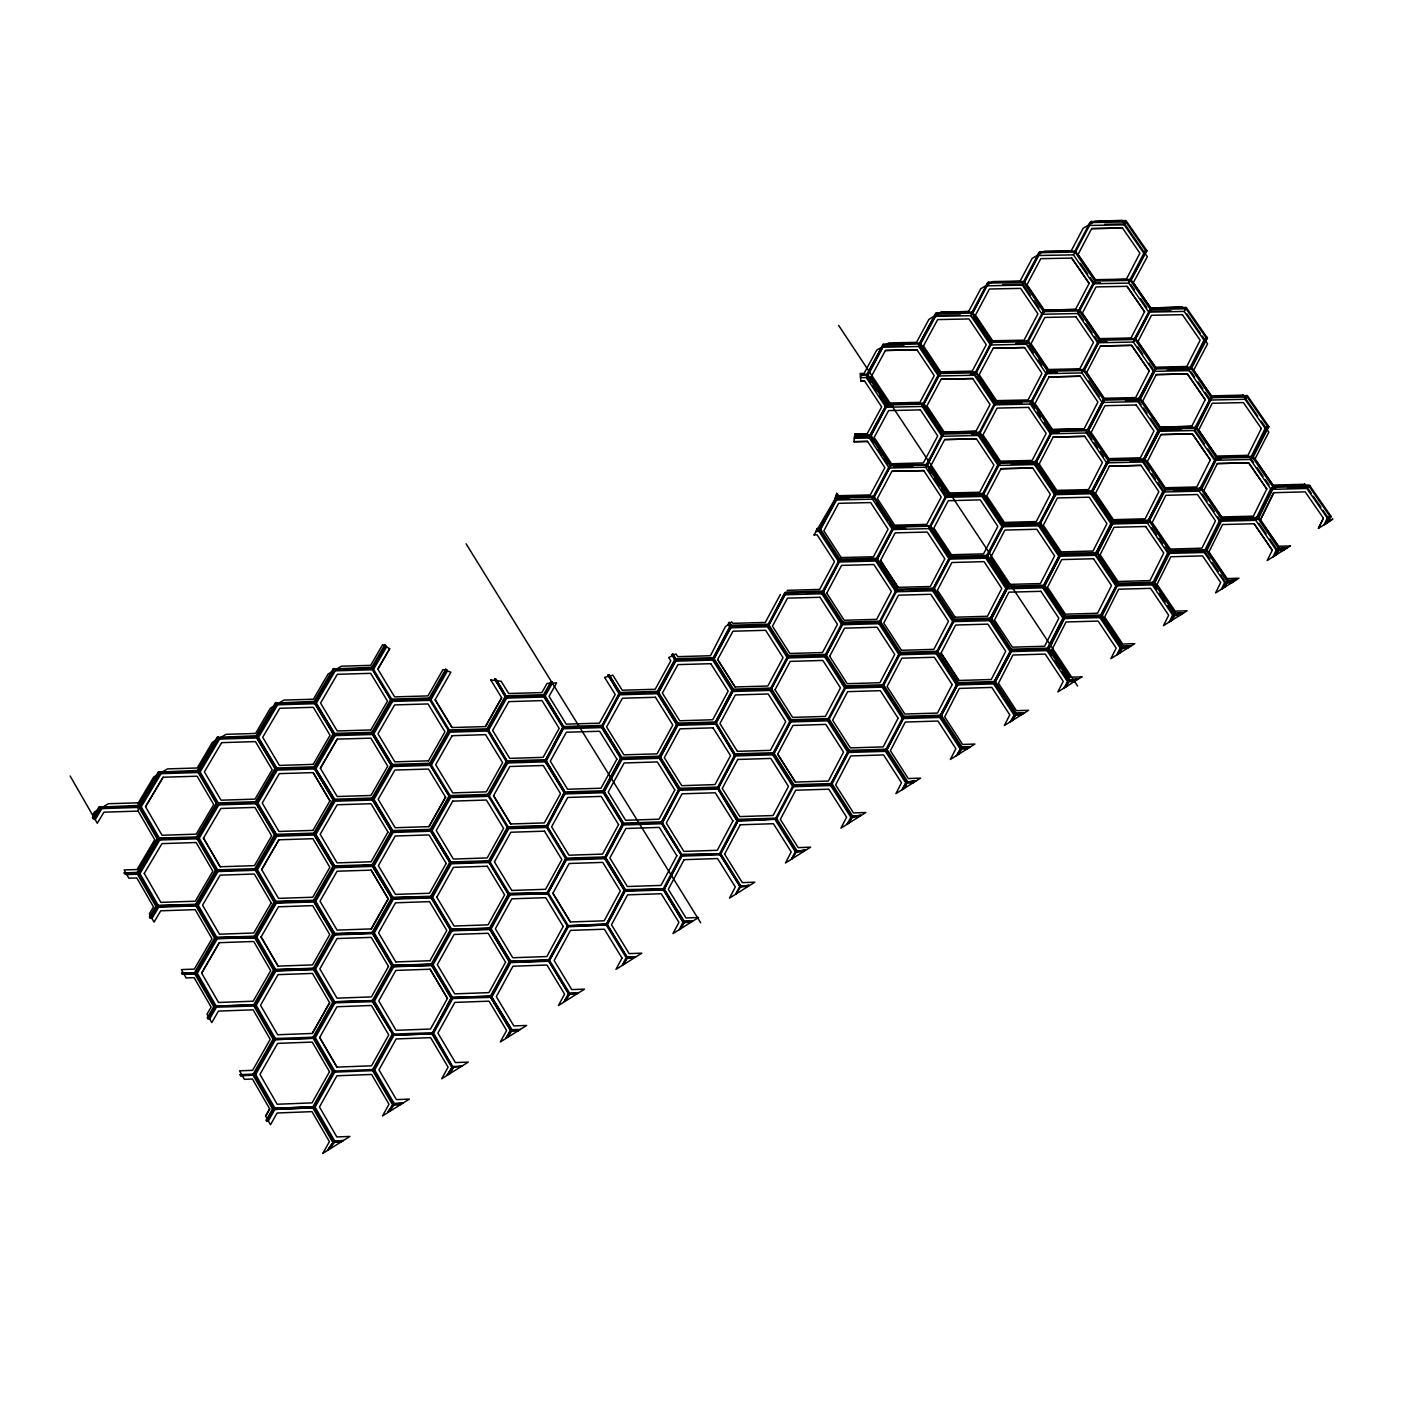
<?xml version="1.0" encoding="UTF-8"?>
<svg xmlns="http://www.w3.org/2000/svg" width="1403" height="1403" viewBox="0 0 1403 1403"><rect width="100%" height="100%" fill="white"/><g stroke="black" fill="none" stroke-linecap="round" stroke-linejoin="round"><path stroke-width="1.5" d="M676.912 724.842L657.393 692.38L620.144 693.468L602.255 725.877L621.932 758.462L659.27 757.304L676.912 724.842L657.376 693.713L657.376 691.363L674.966 659.217L671.984 654.482L672.914 654.044L675.843 658.708L675.79 661.146L658.253 693.17L677.789 724.316L714.916 723.211L732.576 689.68L714.916 723.211M658.253 693.17L675.878 659.708L712.917 658.656L733.138 690.486L770.054 689.417L787.644 656.025L767.932 625.229L731.103 626.247L713.548 659.568L730.823 627.807L731.068 625.247L729.244 622.371L728.157 624.563L729.928 627.334L712.654 659.094L675.755 660.147L672.914 654.044M322.848 1153.424L329.389 1141.639L311.992 1111.632L277.11 1113L270.498 1124.732L265.57 1116.157L269.709 1108.914L252.47 1079.03L244.42 1079.345L239.527 1070.84L252.61 1070.331L270.218 1039.342L253.136 1009.827L218.447 1011.089L211.818 1022.594L206.978 1014.159L211.134 1007.056L194.158 977.663L186.161 977.944L181.355 969.578L194.333 969.122L211.993 938.712L195.192 909.653L160.731 910.81L154.084 922.122L149.384 913.844L153.488 906.864L136.792 877.927L128.848 878.19L124.113 869.948L137.02 869.544L154.716 839.696L138.125 811.074L138.353 802.814L153.681 776.999L167.536 768.897L197.227 767.985L212.344 742.362L226.058 734.33L255.574 733.453L270.463 708.059L284.002 700.062L313.395 699.255L328.056 674.054L341.525 666.179L370.69 665.355L382.651 644.626L389.683 648.712L377.845 669.161L389.683 648.712M678.964 789.819L659.322 757.234L621.845 758.374L603.851 791.222L623.651 823.929L661.216 822.719L678.964 789.819L659.305 758.321L659.305 756.199L677 723.632M717.477 788.153L737.084 820.773L717.477 788.153L679.841 789.293L660.182 757.778L677.912 724.106L715.179 723.001L734.663 755.48L715.179 723.001M661.216 822.719L679.07 788.854M681.139 854.883L661.287 822.895L623.563 824.105L605.465 857.391L625.387 890.239L663.198 888.941L681.139 854.883L661.287 822.895M737.399 819.913L719.511 853.813L681.928 855.076L662.128 823.193L679.964 789.328M671.984 654.482L674.896 660.673L657.358 692.696L620.231 693.784L609.06 674.738L608.025 675.018L619.372 694.31L601.554 726.614L564.216 727.719L544.504 695.169L564.216 727.719M674.896 660.673L674.966 659.217M663.198 888.941L625.264 889.625L605.465 857.391M663.268 889.379L683.138 922.245L663.268 889.379L625.3 890.677L607.096 924.419L627.141 957.372L635.559 957.074L627.036 957.021L607.096 924.419M664.145 888.836L684.138 921.192L692.398 921.385L684.033 921.683L664.11 889.432L682.068 855.374L719.792 854.111L739.855 886.24L735.628 894.255L740.766 886.731L749.079 885.416L740.398 886.31L720.423 854.304L738.311 820.387L775.806 819.177L795.922 851.06L791.555 859.145L795.922 851.06M660.182 757.778L677.824 725.333L677.877 723.106L658.27 691.854M662.128 823.193L679.946 788.311L660.199 756.691M853.971 441.664L867.528 441.419L853.936 441.735L854.883 434.036L867.159 433.755L881.663 406.888L864.458 380.879L860.811 380.95L860.162 373.461L864.038 373.444L876.7 350.154L888.993 342.893L916.527 342.332L928.961 319.305L941.15 312.097L968.544 311.554L941.15 312.097M949.691 558.148L950.778 556.342L986.975 555.413L985.748 557.201L949.691 558.148L929.908 528.107L947.2 495.329L927.401 464.551L890.554 464.954L888.853 467.567L869.369 437.982L854.374 438.332L855.216 435.158L870.106 434.807L886.468 404.485L867.036 375.127L861.267 375.25L861.196 374.303L866.984 374.18L883.259 344.244L919.631 343.016L936.485 312.834L971.823 312.132M681.928 855.076L662.163 822.351M664.11 889.432L682.068 855.374M710.76 663.689L677.947 664.619L662.374 693.064L679.736 720.774L712.724 719.739L728.175 691.135L710.76 663.637M712.654 659.094L730.209 625.773L729.928 627.334M732.278 691.013L712.689 660.094L712.917 658.656M717.635 659.498L732.98 631.21L765.617 630.298L783.049 657.639L767.844 686.014L735.049 686.961L717.635 659.498L735.067 686.926M728.964 623.949L729.244 622.371M713.005 727.841L679.999 728.841L664.321 757.69L681.805 785.68L715.004 784.593L730.525 755.621L713.005 727.806M770.528 689.066L770.089 690.416L789.854 721.458L790.363 720.23L772.667 753.814L735.523 754.954L715.811 723.685L733.471 690.153L770.528 689.066L790.713 720.932L827.63 719.827L828.296 718.599L791.239 719.704L771.387 688.54L788.539 656.499L825.385 655.447L845.272 686.383L827.63 719.827M733.138 690.486L733.436 689.154L713.776 658.13M715.811 723.685L733.471 690.153M684.173 922.245C676.264 939.379 683.384 915.598 690.767 922.017L692.538 920.894M718.354 787.609L738.259 819.352L775.771 818.142L775.315 819.019L737.943 820.229L718.108 788.591L735.874 754.867L773.158 753.727L793.467 785.698L831.33 784.54L851.603 816.546L860.6 815.389L851.603 816.546M787.644 656.025L787.153 657.481L767.511 626.79L784.961 592.61L767.476 625.791L730.788 626.808L728.438 622.985M842.221 622.669L824.701 655.92L787.995 656.955L768.353 626.264L768.791 624.703L785.855 593.066L822.456 592.084L842.221 622.669L841.537 624.247L821.842 593.767L822.456 592.084M780.401 594.451L765.284 622.441L732.682 623.353L731.77 621.845L725.333 626.703L710.479 655.727L677.702 656.657L676.036 653.973L668.705 657.533L670.792 660.831L655.183 689.294L622.213 690.206L612.83 675.194L604.588 677.386L615.233 694.485L599.397 723.176L566.216 724.123L549.064 696.362L556.623 682.84L546.995 683.436L541.891 692.591L508.71 693.52L501.187 681.262L490.699 679.911M735.523 754.954L716.039 722.457M718.108 788.591L735.874 754.867M737.452 751.377L719.932 723.562L735.365 694.941L768.178 693.976L785.733 721.616L770.44 750.359L737.469 751.342M768.353 626.264L785.855 593.066M787.188 590.33L819.615 589.418L834.504 561.638L817.107 534.841L814.073 534.911M690.767 922.017L684.068 922.736M861.196 374.303L860.53 377.67L866.265 377.547L885.626 406.8L870.334 435.14M860.776 381.037L864.458 380.879M816.686 529.58L816.09 531.474L818.966 531.404L838.538 561.533L840.064 559.218L876.454 558.271L875.647 560.078L839.38 561.025L840.064 559.218L820.422 528.984L817.265 528.58L816.686 529.58L820.422 528.984L837.135 498.03L873.315 497.136L892.992 527.16L930.908 526.195L950.778 556.342M816.669 530.492L817.265 528.58M866.265 377.547L884.136 344.7L919.684 343.963L936.538 313.763L971.893 313.062L991.412 341.999L990.202 344.524L970.753 315.675L935.52 316.377L920.543 344.138M869.071 371.357L869.842 368.919L869.685 372.286M820.422 528.984L819.808 530.895L836.451 500.029L836.241 497.556L818.931 530.422L835.574 499.573L835.627 496.627M818.966 531.404L819.527 528.528M770.054 689.417L770.493 688.066L733.436 689.154M871.017 377.056L885.451 350.434L916.948 349.785L934.205 375.618L919.894 402.345L888.222 403.047L871.017 377.056L888.222 403.047M883.259 344.244L867.159 374.864M771.387 688.54L770.948 689.89L788.539 656.499M854.865 434.106L867.159 433.755M867.948 375.46L884.136 344.7M855.216 435.158L854.48 437.368L869.316 437.034M838.257 495.645L836.749 493.347L838.24 495.715L870.263 494.926L884.872 467.655L867.545 441.349M885.416 350.522L916.948 349.785M836.749 493.347L834.539 499.924L814.056 534.981M719.511 853.813L682.033 854.339M739.855 886.24L719.792 854.111M787.995 656.955L788.504 655.499L768.791 624.703M869.369 437.982L870.158 435.772L855.093 436.105M885.626 406.8L886.468 404.485M870.193 437.49L887.345 404.941L923.104 404.152L942.711 433.615L941.676 435.842L922.139 406.467L923.051 403.205L887.292 403.994L867.861 374.636M819.948 597.31L787.539 598.134L772.439 626.159L789.871 653.482L822.474 652.553L837.468 624.353L819.966 597.257M806.778 593.188L821.79 592.785L822.421 591.101L785.803 592.084L785.312 593.767L798.184 593.416M720.423 854.304L738.311 820.387M822.684 593.259L840.116 560.2L876.507 559.253L896.324 589.611L878.857 622.722L842.379 623.721L822.684 593.259L840.116 560.2M892.764 407.116L893.009 403.871M918.737 346.488L919.684 343.963L939.168 373.11L938.151 375.53L918.737 346.488L883.311 347.225M841.204 557.622L823.842 530.79L838.626 503.344L870.684 502.555L888.081 529.229L873.42 556.781L841.221 557.552M935.52 316.377L936.485 312.834M835.574 499.573L836.03 495.452L837.082 497.048L873.262 496.171L872.456 498.188L889.712 465.445L870.158 435.772M875.647 560.078L892.992 527.16L892.133 529.071L872.508 499.152L873.262 496.171M874.139 496.627L873.35 498.644L890.589 465.901L926.576 465.059L946.306 494.873L929.014 527.651L930.031 525.739L893.834 526.651L874.139 496.627L890.589 465.901M772.667 753.814L773.106 752.709L735.838 753.849M775.315 819.019L793.133 785.242L792.607 786.224L772.702 754.814L773.158 753.727M791.274 720.721L773.562 754.288L791.274 720.721L828.331 719.599L848.359 750.903L830.611 784.523L848.359 750.903M891.905 471.32L923.753 470.636L941.22 497.048L926.787 524.371L894.746 525.178L877.349 498.539L891.905 471.32L923.788 470.566M920.315 409.886L888.625 410.588L874.174 437.403L891.466 463.744L923.349 462.92L937.713 435.93L920.35 409.816M790.713 720.932L791.239 719.704M971.841 434.684L978.137 434.527L995.271 402.065L975.611 372.795L940.045 373.566L923.928 403.661L922.964 405.976L942.5 435.351M777.683 754.2L795.378 782.067L828.384 781.033L843.519 752.131L825.788 724.404L792.941 725.439L777.683 754.2L795.378 782.067M939.992 372.619L938.958 375.057L919.544 345.997L920.508 343.472L939.992 372.619L975.541 371.865L974.384 374.285L970.227 374.373M923.963 404.099L940.045 373.566M941.15 379.301L972.682 378.547L990.044 404.555L975.909 431.335L944.254 432.054L926.909 405.888L941.185 379.231L972.682 378.547M970.753 315.675L971.893 313.062M971.56 315.201L988.484 283.09L1023.646 282.424L1043.218 311.168L1026.259 343.314L1015.895 343.542M824.701 655.92L825.332 654.464L788.504 655.499M986.432 285.37L988.431 282.178L1023.576 281.494M845.272 686.383L844.571 687.733L824.736 656.902L825.385 655.447M972.542 313.36L988.431 282.178M825.595 656.394L843.133 623.142L879.751 622.143L899.691 652.851L882.978 684.787L882.119 686.137L845.413 687.207L825.595 656.394L843.133 623.142M842.379 623.721L843.08 622.16L823.315 591.575M896.324 589.611L895.43 591.312L875.682 561.042L876.507 559.253M876.524 560.534L893.886 527.616L876.524 560.534L896.271 590.786L902.673 590.628M905.689 528.229L892.957 528.563L893.834 526.651M880.523 560.499L895.202 532.859L927.26 532.053L944.815 558.815L930.312 586.507L898.078 587.366L880.523 560.499L898.113 587.313M946.306 494.873L945.236 496.872L925.577 467.181L926.524 464.095M928.365 460.868L929.365 458.728M928.996 461.815L929.996 459.675M926.401 466.673L943.535 433.124L923.928 403.661M944.254 432.054L975.909 431.335M930.347 466.655L947.867 492.979L979.68 492.26L993.938 465.077L976.418 438.841L944.728 439.577L930.347 466.655L947.867 492.979M939.01 375.986L974.454 375.232L992.289 342.455L1027.645 341.718L1047.357 370.795L1030.346 404.064L1050.11 433.352L1051.531 431.124L1031.714 401.732L996.148 402.521L994.902 404.853L1030.346 404.064M944.728 439.577L976.418 438.841M975.26 374.741L992.237 341.525L972.7 312.571M992.728 340.841L975.471 315.114L989.448 289L1020.595 288.387L1037.922 313.869L1024.032 340.192L992.763 340.754M1043.218 311.168L1041.833 313.798L1022.331 285.142L1023.646 282.424M1037.764 255.065L1039.921 251.768L1074.891 251.137M1330.395 520.829L1318.417 528.37L1323.397 518.163L1305.193 491.857L1273.766 492.699L1260.438 519.811L1278.624 546.258L1290.409 545.96M1318.487 528.317L1323.397 518.163M1330.57 515.638L1327.326 518.058L1324.064 524.81L1332.85 518.917L1330.325 520.899L1322.976 510.306M1331.219 516.585L1328.22 518.514L1325.66 523.81L1331.219 516.585L1309.35 485.035L1273.714 486.385L1270.68 488.893L1256.632 517.479M1326.501 522.916L1329.781 516.129L1309.209 486.473L1273.801 487.332L1271.574 489.349L1256.579 519.847M993.254 348.19L1024.576 347.541L1041.973 373.373L1028.048 399.943L996.568 400.644L979.189 374.654L993.254 348.19L1024.576 347.541M1038.553 254.592L1039.921 251.768M1024.102 282.845L1039.991 252.698L1074.961 252.049L1094.568 280.6L1077.662 312.623M1081.888 676.877L1069.823 677.228L1051.794 650.01L1066.034 621.967L1098.128 621.091L1116.174 648.133L1110.878 658.656L1134.764 643.661L1122.716 644.047L1104.652 617.022L1118.665 589.207L1150.565 588.348L1168.664 615.216L1163.455 625.65L1187.131 610.779L1175.135 611.164L1157.037 584.332L1170.839 556.745L1202.564 555.904L1220.698 582.578L1215.559 592.943L1239.024 578.194L1227.099 578.562L1208.965 551.923L1222.557 524.547L1254.107 523.74L1272.275 550.222L1267.207 560.516L1290.479 545.89M1273.801 487.332L1258.772 517.917L1279.29 547.801L1276.221 550.116L1272.907 556.921L1276.765 554.132L1279.378 548.766L1287.182 547.591L1278.484 548.31L1275.152 555.132L1276.765 554.132M1288.077 487.998L1306.982 487.051M1274.503 555.921L1276.239 552.361M1044.148 251.295L1071.19 250.891L1083.116 228.303L1094.989 221.288L1122.172 220.341L1147.338 256.679L1133.326 282.634L1150.846 308.011L1182.098 306.854M1266.769 488.998L1253.353 516.146L1221.838 516.953L1203.827 490.594L1217.348 463.569L1248.705 462.815L1266.769 488.998L1248.635 462.885L1217.348 463.569M1224.679 582.473L1221.294 589.33L1224.994 586.629L1227.66 581.228L1235.499 580.035L1227.572 580.246L1224.679 582.473L1204.265 552.484L1168.594 553.413L1170.47 551.607L1206.282 550.678L1226.766 580.754L1223.381 587.647L1224.994 586.629M1222.907 588.313L1227.66 581.228M1217.839 516.795L1220.224 520.285L1255.685 519.391L1257.877 517.461L1272.924 486.876L1252.528 457.325L1217.138 458.167L1215.103 460.289L1250.371 459.447L1252.528 457.325M1260.508 519.741L1273.766 492.699M1172.662 615.093L1169.243 622.02L1172.768 619.424L1175.468 613.97L1183.36 612.778L1175.398 612.988L1172.662 615.093L1152.301 584.893L1116.42 585.858L1100.689 617.092L1121.015 647.502L1129.012 647.274L1130.765 645.801L1122.751 646.011L1120.19 648.011L1116.718 654.991L1120.085 652.5L1122.821 647.011L1130.765 645.801M1164.946 547.17L1168.506 552.449L1204.177 551.519L1219.417 520.794L1222.276 518.356L1257.877 517.461M1251.213 456.624L1265.208 428.406L1268.207 425.688M1170.874 620.985L1174.574 613.497L1154.125 583.192L1118.121 584.157L1116.42 585.858M1204.265 552.484L1207.089 550.169L1222.364 519.32L1257.965 518.426L1278.484 548.31M1261.262 421.058L1268.821 432.159L1255.019 458.939L1273.065 485.087L1304.492 484.263M1210.298 459.938L1196.759 486.964L1165.244 487.735L1147.444 461.429L1161.053 434.579L1192.41 433.86L1210.298 459.938L1192.34 433.93L1161.053 434.579M1097.339 556.588L1116.35 584.893L1152.214 583.929L1167.699 552.957L1170.4 550.625L1206.194 549.695L1204.177 551.519M1200.003 488.279L1216.243 457.711L1196.04 428.283L1160.649 429.09L1143.498 461.517L1149.408 470.198M1200.898 488.735L1216.243 457.711M1152.301 584.893L1154.95 582.683L1170.47 551.607M1149.25 520.671L1163.683 491.997L1199.144 491.138L1201.933 488.612L1217.138 458.167M1066.911 685.874L1063.72 688.259L1068.805 679.859L1077.697 679.105L1069.7 680.332L1065.386 687.207L1069.63 679.35L1049.269 648.607L1065.298 617.004L1101.513 616.005L1121.926 646.537L1118.366 653.956L1120.085 652.5M1048.672 648.396L1063.79 618.6L1099.882 617.601L1102.337 615.496L1118.121 584.157M1148.285 522.582L1165.525 489.98L1201.126 489.103L1221.469 518.864L1205.072 551.975L1209.877 559.025M1253.563 462.429L1251.178 458.956L1267.418 426.179L1247.162 396.961L1211.964 397.733L1196.829 427.792L1217.05 457.22L1252.441 456.378L1250.283 458.5M1191.708 426.389L1205.195 399.697L1187.412 373.917L1156.247 374.583L1142.638 401.17L1160.386 427.108L1191.778 426.319L1160.386 427.108M1100.794 614.672L1117.226 583.701L1096.953 553.519L1060.949 554.448L1043.569 587.331L1063.72 617.618L1078.574 617.197M1147.391 522.126L1164.648 489.524L1144.462 459.886L1108.879 460.728L1091.674 493.295L1111.737 523.021L1147.391 522.126L1162.789 491.541L1165.455 489.033L1201.038 488.156L1199.056 490.173L1174.03 490.787M1194.953 427.705L1211.087 397.277L1191.007 368.182L1155.826 368.936L1138.78 401.17L1141.13 404.608M1065.245 686.926L1068.805 679.859L1048.444 649.115L1012.019 650.15L994.464 683.349L1014.702 714.215L1022.769 713.969L1024.155 712.724L1016.035 712.97L1014.702 714.215M1082.818 617.092L1099.794 616.619L1101.443 615.023L1117.226 583.701M1211.087 397.277L1195.952 427.336L1160.579 428.143L1157.949 430.879L1142.621 461.061L1130.116 461.359M1195.83 428.143L1209.965 400.065L1245.04 399.276L1247.162 396.961M970.122 746.642L962.037 747.904L959.143 753.534L956.32 755.691L961.967 746.887L970.122 746.642L968.947 747.764L960.827 748.009L940.641 716.933L958.249 683.594L994.885 682.524L1015.193 713.496L1010.265 721.826L1013.282 719.546L1016.105 713.969L1024.155 712.724M1063.79 618.6L1065.298 617.004L1062.895 618.127L1046.919 649.607L1064.403 616.548L1044.183 586.138L1007.968 587.12L990.536 620.126L1010.634 650.641L1023.436 650.273M1095.269 554.36L1112.579 521.618L1092.446 491.769L1056.669 492.646L1039.395 525.336L1059.405 555.29L1095.269 554.36L1110.913 523.529L1113.403 521.109L1149.197 520.215M1189.954 367.832L1204.02 340.105L1206.79 337.088M1011.598 720.598L1015.193 713.496M1142.621 461.061L1159.772 428.652L1139.727 399.329L1104.354 400.118L1088.202 430.616M1016.105 713.969L1011.931 720.774L1013.282 719.546M1096.164 554.816L1113.473 522.074L1149.267 521.179L1169.576 551.133L1153.108 584.385L1156.703 589.716M1190.814 368.27L1204.896 340.543L1207.422 338L1186.201 307.397L1150.986 308.555L1134.203 339.263M1059.475 556.254L1095.34 555.325L1097.777 553.01L1113.473 522.074M1143.498 461.517L1160.649 429.09M1202.336 336.036L1207.597 343.805L1193.707 370.129L1211.49 395.892L1242.707 395.12M1081.923 676.825L1057.844 691.96L1063.228 681.349L1045.2 654.096L1012.931 655.026L998.48 683.279L1016.456 710.69L1028.627 710.286L1004.338 725.544L1009.792 714.864L991.816 687.417L959.319 688.417L944.675 716.845L962.616 744.467L974.857 744.046L950.357 759.444L955.881 748.676L937.958 721.037L905.268 722.054L890.396 750.728L908.285 778.542L920.596 778.121L895.886 793.642L901.498 782.786L883.609 754.937L850.762 755.954L835.627 784.908L853.48 812.916L865.844 812.495L840.906 828.156L846.605 817.212L828.77 789.17L795.711 790.24L780.349 819.387L798.167 847.622L810.601 847.184L785.434 862.985L791.222 851.954L773.421 823.701L740.188 824.806M993.57 682.875L1011.107 649.677L990.939 619.074L954.514 620.073L953.409 621.652L937.011 653.219L957.056 683.945L993.57 682.875L1011.107 649.677M1014.544 587.611L1042.692 586.857L1060.072 553.992L1039.974 523.933L1003.987 524.845L986.642 557.675L1006.617 587.839L1007.915 586.138L1044.113 585.174L1060.072 553.992M1090.797 492.839L1108.002 460.272L1087.991 430.756L1052.425 431.58L1050.987 433.808L1035.256 464.095L1055.126 493.698L1090.797 492.839L1108.002 460.272M1138.868 398.873L1154.95 368.48L1135.045 339.508L1099.864 340.227L1083.817 370.567M957.46 754.586L961.125 747.431L940.852 716.231L904.006 717.336L886.328 750.815L906.461 782.12L915.615 780.857L906.461 782.12M1125.469 401.012L1137.903 400.732L1154.95 368.48M962.037 747.904L958.003 754.621L959.143 753.534M994.464 683.349L1012.019 650.15L991.781 618.548L1007.968 587.12M1006.67 588.804L1042.745 587.839L1045.007 585.63L1060.949 554.448M1091.674 493.295L1108.879 460.728M1155.826 368.936L1140.534 398.855L1160.579 428.143M1109.457 466.129L1095.585 493.26L1113.403 519.671L1145.146 518.812L1158.843 491.646L1140.99 465.375L1109.405 466.199L1140.99 465.375M1149.267 371.006L1135.641 397.575L1104.319 398.259L1086.729 372.426L1100.461 345.962L1131.625 345.313L1149.267 371.006L1131.572 345.401L1100.461 345.962M1049.006 376.898L1035.046 403.555L1052.618 429.581L1084.098 428.862L1097.935 402.082L1080.345 376.214L1048.953 376.969L1080.345 376.214M1144.55 311.747L1130.993 337.983L1099.864 338.632L1082.379 313.062L1096.041 286.931L1127.03 286.335L1144.55 311.747L1127.03 286.335M886.345 750.237L885.468 751.342L848.534 752.482L849.271 751.377L886.345 750.237L906.548 781.664L901.883 789.854L904.532 787.82L907.46 782.137L903.602 788.784L904.532 787.82M939.729 716.459L957.355 683.121L937.222 652.272L900.586 653.324L883.013 686.611L903.023 717.564L939.729 716.459L958.196 682.595L994.832 681.525M983.24 619.845L989.641 619.67L1007.073 586.647L987.028 556.377L950.831 557.324L949.743 559.113L985.818 558.184L987.028 556.377M1055.775 492.19L1038.501 524.88L1002.636 525.792L982.801 495.961L984.012 493.944L1003.917 523.88L1039.904 522.968L1055.775 492.19L1035.817 462.464L1000.041 463.323L998.778 465.428L1034.432 464.586L1035.817 462.464M1086.36 432.054L1103.477 399.662L1083.59 370.48L1048.234 371.234L1046.813 373.672L1082.064 372.917L1083.59 370.48M902.83 788.889L906.548 781.664M989.641 619.67L1007.073 586.647M1103.477 399.662L1087.921 429.809L1052.355 430.633L1050.917 432.861L1043.937 422.531M1135.062 339.701L1151.056 309.484L1186.044 308.783L1205.984 337.562L1190.937 367.253L1155.756 368.007L1153.95 370.427M940.641 716.933L958.249 683.594M1002.707 526.756L1038.571 525.844L1056.669 492.646M1104.354 400.118L1088.816 430.265L1108.808 459.781L1144.392 458.939M1134.115 341.543L1151.056 309.484M846.184 686.856L828.542 720.3L848.499 751.482L885.416 750.342L903.094 716.863L883.031 685.786L846.184 686.856L845.465 688.207L882.171 687.137L883.031 685.786M897.218 590.084L879.751 623.195L899.621 653.78L936.117 652.746L953.619 619.6L933.626 589.102L897.218 590.084L896.324 591.768L932.592 590.803L933.626 589.102M985.748 557.201L1003.092 524.371L983.187 494.452L947.2 495.329L946.131 497.346L981.977 496.452L1001.812 526.283L1003.092 524.371M1011.3 464.183L1034.362 463.639L1051.531 431.124M1081.994 371.97L1098.987 339.789L1079.258 310.922L1044.078 311.624L1042.692 314.237L1077.732 313.535L1097.409 342.314L1098.987 339.789M1128.643 282.178L1145.479 250.278L1125.837 221.937L1091.06 222.551L1089.517 225.462L1124.171 224.848L1143.743 253.101L1146.286 249.822M852.393 816.686L848.692 823.263L852.393 816.686L860.6 815.389M1130.52 280.688L1146.9 250.716L1144.602 253.54M886.328 750.815L904.006 717.336M900.586 653.324L899.674 654.78L936.169 653.745L954.514 620.073M986.642 557.675L1003.987 524.845M1035.256 464.095L1052.425 431.58M1099.864 340.227L1084.414 369.989L1104.284 399.189L1139.657 398.399M1146.356 250.734L1131.204 279.898L1150.986 308.555M941.027 653.149L955.636 625.036L987.905 624.142L1005.723 651.308L991.29 679.508L958.845 680.455L941.062 653.114L958.898 680.402M990.606 557.622L1004.916 530.071L1036.799 529.264L1054.582 555.904L1040.412 583.56L1008.354 584.42L990.641 557.57L1008.406 584.367M1053.179 437.07L1039.167 464.06L1056.827 490.384L1088.518 489.594L1102.407 462.499L1084.712 436.333L1053.179 437.07L1084.712 436.333M1075.435 309.519L1089.131 283.388L1071.752 258.082L1040.78 258.661L1026.978 284.686L1044.306 310.133L1075.487 309.432L1044.306 310.133M882.119 686.137L899.691 652.851M911.213 590.4L932.539 589.821L949.954 556.851L930.031 525.739M981.925 495.505L999.146 462.85L979.364 433.264L943.605 434.071L927.401 464.551M1030.293 403.117L1047.357 370.795M1078.626 310.782L1095.497 279.6M932.539 589.821L949.954 556.851M999.146 462.85L983.117 493.488L947.148 494.365L946.078 496.381L979.768 495.557M831.33 784.54L830.664 785.54L793.519 786.715L794.045 785.733L776.227 819.492L796.255 851.27L805.094 850.236L796.834 851.551L792.081 858.426M849.271 751.377L831.523 784.996L832.189 784.014L852.358 815.669M978.961 619.951L953.356 620.67L933.433 590.277L950.831 557.324M983.801 494.049L1000.041 463.323M1034.642 408.747L1031.17 403.573L1048.234 371.234M1080.047 310.431L1099.794 339.298L1134.974 338.579L1150.197 309.028L1130.415 280.372L1095.445 281.038L1078.539 313.062L1083.449 320.252M1000.97 468.725L986.747 495.925L1004.373 522.425L1036.291 521.565L1050.356 494.294L1032.678 467.971L1000.97 468.725L1032.678 467.971M1088.658 225.024L1090.99 221.639L1125.995 220.569L1146.9 250.716M1026.259 343.314L1027.592 340.789L992.237 341.525M1074.417 252.031L1090.201 222.112M996.148 402.521L979.013 434.983L998.726 464.481L999.971 462.359L1035.747 461.517L1034.362 463.639M1044.078 311.624L1027.119 343.77L1028.469 341.245L1048.164 370.304L1083.537 369.55M1075.277 252.47L1091.06 222.551M1091.674 228.601L1078.083 254.417L1095.445 279.688L1126.399 279.092L1139.902 253.171L1122.488 228.04L1091.674 228.601L1122.488 228.04M878.857 622.722L879.699 621.143L843.08 622.16M997.901 464.972L978.189 435.474L979.312 432.299L943.535 433.124M1031.643 400.784L996.077 401.574L994.025 404.397L974.454 375.232M991.079 344.98L1026.312 344.244L1027.645 341.718M1042.622 313.325L1044.025 310.694L1079.188 309.993M1071.752 258.082L1089.131 283.388M1038.623 255.504L1073.47 254.855L1074.961 252.049M1089.447 224.55L1091.131 221.358M896.271 590.786L897.166 589.102L933.574 588.138M893.009 529.527L929.067 528.615L930.084 526.704M683.261 921.753L679.175 929.68L681.069 928.12M926.471 464.428L942.711 433.615M974.384 374.285L991.412 341.999M1023.225 282.406L1039.132 252.242M1039.991 252.698L1024.453 281.95L1044.025 310.694M724.579 854.199L740.205 824.771M842.431 624.721L878.909 623.704L879.751 622.143M790.766 721.931L827.682 720.826L828.331 719.599M845.413 687.207L846.132 685.857L882.978 684.787M684.155 859.653L668.302 889.309L686.014 917.965L698.571 917.509L672.984 933.591L678.929 922.385L661.234 893.711L627.615 894.851L611.498 924.752L629.158 953.619L641.802 953.163L615.97 969.385L622.02 958.091M793.467 785.698L793.993 784.698L831.277 783.523M737.978 821.246L775.806 819.177M828.542 720.3L829.191 719.073L849.218 750.359L886.293 749.22L885.416 750.342M968.508 311.641L980.785 288.702L992.868 281.565L1020.104 281.056L1032.17 258.362L1040.675 253.417M734.962 754.393L717.196 788.1L717.442 787.118L679.946 788.311M821.79 592.785L839.222 559.744L819.58 529.492M922.087 405.52L939.168 373.11M971.683 312.922L987.624 282.652M569.723 993.394L578.194 993.096L569.723 993.394L549.52 960.318L568.022 926.296L606.201 924.963L626.141 957.583L622.231 965.439L627.071 958.091L635.489 956.723M627.071 958.091L623.897 964.001M776.227 819.492L776.683 818.633L796.799 850.516M491.418 996.568L511.779 1029.749L491.418 996.568L510.201 962.265L548.626 960.897L568.829 993.955L564.392 1001.356L569.425 994.253L576.387 994.218L577.896 992.868M887.345 404.941L870.982 435.263L890.554 464.954M607.271 924.893L625.3 890.677M564.392 1001.356L568.496 993.745L548.626 960.897M606.359 924.384L624.388 890.186L604.57 857.952L566.619 859.215L548.24 892.782L568.32 925.717L606.359 924.384L624.388 890.186M919.684 343.7L935.661 313.307L936.538 313.763M740.766 886.731L747.325 886.521M952.883 494.224L951.795 496.241L1012.37 587.682L1013.703 585.98M506.15 1037.922L510.306 1030.258L490.506 997.147L510.867 1030.328L506.15 1037.922L511.236 1030.767L518.479 1030.574L511.236 1030.767M510.183 961.195L548.608 959.827L567.426 926.278L548.994 960.161L510.727 961.529L490.506 928.488L509.166 894.64L547.749 893.921L509.166 894.64M620.933 757.901L603.132 791.713L565.251 792.958L546.995 826.086L566.935 858.899L604.728 857.636L622.651 823.631L602.939 790.748L620.933 757.901L601.378 726.403L563.901 727.526L545.749 760.216L565.567 792.905L545.749 760.216M604.728 857.636L622.651 823.631M511.797 1030.837L507.974 1036.782M606.201 924.963L568.338 926.769L549.52 960.318M605.64 858.127L623.563 824.105M952.427 497.188L953.514 495.171M452.362 1067.034L447.347 1074.838L452.362 1067.034L432.703 1033.783L392.945 1035.186L373.549 1070.086L393.226 1103.705L402.871 1103.161L393.226 1103.705M451.836 997.48L490.489 996.077L509.271 961.756L489.594 929.049L451.187 930.382L432.212 964.527L451.836 997.48L491.12 996.27L509.833 962.09L489.594 929.049M547.328 892.29L565.707 858.724L547.731 892.887L509.149 893.588L547.731 892.887M449.188 1073.681L453.292 1067.543L449.995 1073.576L447.347 1074.838M492.032 996.779L510.745 962.598L549.029 961.23M566.619 859.215L548.24 892.782M604.044 792.204L621.95 759.479L621.81 757.357L602.255 725.877M552.887 893.237L569.127 863.494L602.764 862.389L620.284 890.94L604.167 920.806L570.355 921.964L552.87 893.22L570.372 921.981M447.434 998.41L430.511 1029.03L396.084 1030.328L378.757 1000.918L395.856 970.438L430.072 969.21L447.434 998.41L430.037 969.192M393.314 1104.073L388 1112.088L393.314 1104.073L373.707 1070.577L333.493 1072.173L334.738 1072.085L315.114 1107.142L313.781 1107.37L333.388 1141.253L343.332 1140.534L333.388 1141.253M431.686 896.745L451.17 929.33L489.577 927.979L508.254 894.132L488.7 861.81L450.521 863.073L431.615 896.833L392.366 897.569L373.058 865.125L392.086 831.628L430.247 830.383L450.398 863.283L430.247 830.383M546.083 825.595L508.132 826.823L546.486 826.437L564.339 792.467L544.855 760.759L507.149 761.917L488.419 795.343L449.889 796.606L431.089 830.173L393.086 831.418L372.9 798.517L391.805 765.459L429.721 764.302L449.749 797.079L429.721 764.302M601.554 726.614L619.232 692.994L608.025 675.018M333.581 1001.812L373.549 1000.567L333.581 1001.812L314.219 968.736L333.668 934.486L372.304 933.135L392.735 966.281L373.391 1000.9L392.945 1034.116L432.685 1032.713L451.696 998.252L432.159 965.404L392.647 966.474M451.17 929.33L490.208 928.453L508.798 894.728L488.7 861.81M546.486 826.437L564.339 792.467M388 1112.088L393.243 1104.81L401.012 1104.319L393.243 1104.81M452.52 1067.613L461.85 1066.122L452.503 1066.526L432.755 1033.169L451.696 998.252M394.243 1104.582L389.859 1110.93M452.503 1066.526L433.615 1033.222L452.625 998.743M510.727 961.529L491.12 928.944L509.727 895.219M547.398 826.928L565.251 792.958M602.448 727.087L620.144 693.468M429.984 960.704L446.785 930.487L429.528 901.62L395.506 902.795L378.564 932.872L395.804 961.932M333.721 1141.481L328.092 1149.706L333.721 1141.481L314.184 1107.721L273.48 1109.492L314.184 1107.721M392.016 1034.677L372.619 1069.577L373.707 1069.507L393.033 1034.748L372.461 1001.461L393.033 1034.748M333.668 933.433L373.373 932.521L392.647 965.404L431.282 964.019L450.258 929.891L430.774 897.306L392.366 898.621L373.216 932.574L334.896 933.872L314.43 900.744L333.756 866.949L372.146 865.686L392.454 898.692M450.521 862.021L488.682 860.758L507.237 827.367L507.798 828.208L489.314 861.477L451.292 862.74L431.142 829.839M507.693 761.969L487.823 729.314L507.693 761.969L545.241 760.812L562.989 727.052L543.627 695.695L506.167 696.8L487.542 730.034L449.995 731.156L449.241 729.946L486.929 728.823L505.255 696.309L494.68 679.087L495.996 679.262L506.693 697.098L544.013 696.011L552.028 681.735L550.818 681.805L543.61 694.695L544.013 696.011M545.241 760.812L562.989 727.052M328.092 1149.706L333.388 1142.358L341.455 1141.709L333.388 1142.358M509.71 894.167L489.594 861.249L508.149 827.858L546.1 826.63L566.04 859.443M334.651 1141.989L329.968 1148.531M373.549 1070.086L374.636 1070.015L393.945 1035.239L432.703 1033.783M452.608 997.673L433.071 964.843L451.959 930.838L490.226 929.505M546.1 826.63L546.504 827.472L508.71 828.699L490.226 861.968L489.594 861.249M546.153 761.303L563.901 727.526M494.452 861.845L510.867 832.242L544.487 831.172M273.953 1039.641L314.395 1038.22L273.953 1039.641L254.066 1074.663L273.48 1108.405L312.851 1106.862L332.564 1071.664L333.809 1071.576L314.009 1037.606L333.896 1002.566L314.605 969.613L313.29 969.298L274.427 970.701L254.662 1005.232L273.953 1038.571L275.426 1038.606L256.205 1005.407L275.882 970.999L314.605 969.613M372.461 1000.392L391.735 965.965L372.304 933.135M392.366 897.569L430.756 896.254L449.609 862.582M487.806 794.379L506.237 761.426L506.799 762.513L486.946 729.841L449.241 730.981L430.633 763.758L450.644 796.536L449.872 795.571L487.806 794.379L488.419 795.343M313.781 1107.37L333.809 1071.576M392.945 1034.116L393.945 1034.169L374.461 1001.076L393.664 966.79L432.159 965.404M451.941 929.786L432.527 897.324L451.292 863.774L489.331 862.512M507.149 761.917L507.711 762.986L489.331 795.817L488.7 794.87L508.693 827.665M544.925 696.484L552.414 683.103L552.028 681.735M436.807 897.201L453.45 867.352L487.279 866.247M493.54 795.729L509.85 766.494L543.259 765.494L560.516 793.607L544.329 822.912L510.727 823.982L493.523 795.694L510.745 823.999M319.656 1037.483L337.001 1006.74L371.444 1005.477L388.754 1034.905L371.532 1065.789L336.913 1067.122L319.656 1037.483L336.948 1067.104M452.783 801.095L436.245 830.558L453.397 859.057L487.174 857.934L503.589 828.349L486.385 800.026L452.818 801.131M508.851 701.57L492.628 730.419L509.745 758.374L543.101 757.357L559.183 728.385L542.032 700.606L508.851 701.623M265.57 1116.157L269.709 1108.914M428.967 826.648L445.54 797.202L428.967 826.648L395.172 827.717L378.179 799.342L394.909 770.054L428.529 769.054L445.575 797.237M377.81 669.108L394.611 696.888L427.968 695.906L443.015 669.529L450.872 672.212L435.14 699.746L452.064 727.543L485.438 726.579L501.66 697.747L490.682 679.859M312.29 1033.45L329.635 1002.724L312.448 973.419L278.022 974.647L260.537 1005.25L277.671 1034.748L312.29 1033.45L329.635 1002.724M371.269 928.909L388.228 898.867L371.146 870.123L337.106 871.228L320.007 901.164L337.053 930.101L371.269 928.909L388.193 898.832L371.146 870.123M485.438 726.579L501.678 697.8M274.953 1109.264L268.341 1120.979L266.833 1121.278L266.219 1120.19L272.533 1108.984L274.023 1108.756L254.68 1075.136L240.667 1075.733L240.053 1074.663L241.667 1074.558M313.29 969.298L332.651 1002.391L313.079 1037.098L314.395 1037.15L273.953 1038.571M372.304 932.083L391.455 898.113L372.146 865.686M392.086 830.576L430.23 829.348L448.978 796.115M266.833 1121.278L274.023 1108.756M373.707 1069.507L333.493 1071.085L334.738 1070.998L315.324 1037.641L334.826 1003.057L333.581 1002.882L373.549 1001.637M393.647 965.72L374.303 933.013L393.366 899.183L431.615 897.885L451.047 930.347L432.142 964.352L392.647 965.404M451.292 862.74L432.001 830.664L450.661 797.553L488.437 796.36L487.806 795.413L507.798 828.208M488.454 730.507L506.711 698.115L506.167 696.8M254.066 1074.663L255.627 1074.558L275.426 1039.676M334.826 1001.988L315.535 969.052L334.896 934.924L373.391 933.574M393.366 898.148L374.127 865.826L393.086 832.453L431.089 831.207M486.946 729.841L487.56 731.033L450.012 732.173L431.475 764.828L430.633 763.758M452.134 735.663L435.684 764.74L452.731 792.905L486.297 791.836L502.625 762.636L485.526 734.646L452.169 735.698M428.476 760.864L444.944 731.805L428.003 703.938L394.629 704.92L377.986 733.822L394.874 761.864L428.441 760.829M253.136 1074.154L273.024 1039.149L253.733 1005.811L255.276 1005.969L274.497 1039.185L254.697 1074.049L240.053 1074.663M313.518 901.305L333.984 934.433L314.605 968.544L274.427 969.631L313.29 968.228L332.757 933.995L313.518 901.305L274.9 902.62L255.258 936.695L274.97 970.49L255.293 1004.899L214.641 1006.161L195.543 972.98L215.483 938.607L255.872 937.695L215.483 938.607M333.756 865.914L372.146 864.634L391.174 831.137L371.988 799.079L392.174 831.961L373.216 865.335L334.984 866.598L314.64 833.61L333.844 800.271L373.058 798.991L391.893 766.056L371.848 733.295L333.932 734.435L314.851 767.318L335.071 800.184L314.851 767.318M391.805 764.442L429.721 763.267L448.346 730.489L449.118 731.682L430.563 764.354L392.787 765.512L372.742 732.752L391.542 700.132L429.213 699.045L430.055 700.343L392.524 701.447L391.542 700.132M214.641 1006.161L253.75 1004.723L273.497 970.192L254.329 937.257M274.9 901.568L313.518 900.252L332.844 866.458L313.728 834.171L275.356 835.399L255.855 869.018L274.9 901.568L314.816 900.814L334.072 867.159L313.728 834.171M333.844 799.236L371.988 798.044L390.911 764.986L371.848 733.295M445.663 669.266L446.435 670.687L430.055 699.343L392.507 700.43L391.525 699.132L429.213 698.028L445.663 669.266L446.645 669.599L447.417 671.02L430.949 699.816L430.107 698.501L446.645 669.599M334.896 933.872L315.728 901.305L334.984 867.65L373.216 866.37M393.086 831.418L373.97 799.464L392.805 766.529L430.581 765.372M1124.171 224.848L1125.837 221.937M312.957 830.401L329.933 800.867L313.15 772.615L279.337 773.632L262.238 803.042L278.951 831.47L312.922 830.383M370.83 730.016L387.474 701.132L370.673 673.335L337.299 674.299L320.568 703.078L337.246 730.981L370.795 729.963M207.977 1018.788L214.624 1007.249L216.325 1007.407L209.696 1018.911L207.977 1018.788L207.363 1017.736L213.694 1006.74L194.596 973.542L182.232 973.998L181.636 972.945L196.385 972.77L216.255 938.537L197.332 905.882L195.578 905.321L156.733 906.654L150.068 917.983L151.998 918.491L158.644 907.197L197.332 905.882M215.483 937.555L254.346 936.187L273.971 902.129L254.925 869.579L216.325 870.86L196.508 904.76L215.483 937.555L255.89 936.625L275.426 902.69L256.451 870.263L254.925 869.579M275.356 834.364L313.728 833.119L332.932 799.78L313.939 767.862L275.812 769.037L256.433 802.2L276.812 835.188L315.026 833.943L334.16 800.727L313.939 767.862M333.932 733.418L371.848 732.278L390.63 699.659L371.69 668.337L334.019 669.406L315.061 701.868L335.142 734.593L372.9 733.471L391.63 700.974L371.69 668.337M194.596 973.542L196.385 973.84L215.413 1006.898L209.1 1017.859L207.363 1017.736M275.9 969.929L256.802 937.116L276.338 903.181L314.816 901.866M334.984 866.598L315.938 834.434L335.054 801.218L373.058 800.008M392.787 765.512L373.794 733.944L392.524 701.447M261.098 936.976L278.46 906.794L312.711 905.636L329.74 934.591L312.518 964.913L278.075 966.123L261.098 936.976L278.075 966.123M1095.445 281.038L1093.866 283.757L1128.714 283.09L1148.426 311.659M1075.978 316.885L1093.463 342.472L1079.801 368.761L1048.427 369.498L1031.03 343.682L1044.867 317.429L1076.031 316.815M1077.732 313.535L1079.258 310.922M313.185 764.407L330.038 735.26L313.325 707.305L279.758 708.287L262.712 737.276L279.39 765.424L313.132 764.372M194.614 972.472L214.554 938.116L195.578 905.321M254.943 868.527L274.444 834.908L255.521 802.762L275.882 835.732L256.468 869.211L216.325 869.807L256.468 869.211M275.812 768.002L313.956 766.845L333.037 733.944L314.149 702.394L276.268 703.499L257.012 736.224L277.25 769.072L315.237 767.897L334.247 735.137L314.149 702.394M124.744 873.911L137.02 873.508L155.821 906.145L149.472 916.948L151.401 917.457L157.732 906.689L139.02 874.174L126.779 874.578L124.148 872.876L139.037 873.122L158.942 839.52L140.335 807.374L101.893 808.602L95.229 819.685L92.51 817.774L98.876 807.181L138.388 805.41L158.241 772.141L197.507 770.422L217.062 737.434L256.1 735.751L275.356 703.026L314.167 701.377L333.125 668.933L371.69 667.337L384.72 644.889L386.597 646.906L373.636 669.231L372.584 667.81L385.597 645.398M334.019 668.407L335.229 669.827L372.742 668.757L385.72 646.397L384.72 644.889M216.343 1006.319L197.314 973.279L217.167 939.045M276.356 902.129L257.38 869.702L276.794 836.223L315.026 834.978M316.131 768.388L335.142 735.61L372.9 734.488M201.681 973.121L219.271 942.676L253.733 941.483L270.709 970.666L253.171 1001.216L218.552 1002.479L201.629 973.121L219.324 942.693M261.695 869.597L278.899 839.783L312.939 838.713L329.863 867.317L312.746 897.236L278.513 898.376L261.642 869.562L278.951 839.818M320.358 768.265L337.246 739.118L370.848 738.153L387.719 766.213L370.971 795.483L337.176 796.518L320.358 768.265L337.246 739.118M1048.164 370.304L1046.743 372.742L1057.108 372.514M156.75 905.584L195.596 904.269L215.396 870.369L196.543 837.959L157.943 839.222L137.968 872.947L156.75 905.584L195.21 904.9M217.167 802.937L255.521 801.709L274.9 768.546L256.1 736.768L217.974 737.908L198.419 770.913L217.167 802.937L218.815 803.866L200.138 771.966L197.507 770.422M197.349 904.812L217.079 871.053L197.472 837.416L217.149 803.972L257.03 802.656L276.338 769.616L256.1 736.768M276.268 702.482L277.689 703.797L315.429 702.693L334.335 670.353M217.184 937.976L198.261 905.321L217.991 871.544L256.451 870.263M276.812 835.188L257.942 803.147L277.233 770.107L315.237 768.932M335.142 734.593L316.341 703.166L335.229 670.827L372.742 669.757M1028.557 407.466L1046.164 433.439L1032.117 460.43L1000.444 461.166L982.977 434.895L997.095 408.098L1028.609 407.396M203.488 838.082L220.885 808.461L254.925 807.409L271.691 835.89L254.417 865.651L220.183 866.756L203.488 838.082L220.183 866.756M1031.17 403.573L1032.52 401.24L1052.355 430.633M749.079 885.416L740.398 886.31M157.96 838.17L196.56 836.925L216.237 803.481L197.507 771.457L159.153 772.632L139.3 805.901L157.96 838.17L196.174 837.801M198.314 837.731L217.903 804.41L199.226 772.509L197.507 771.457M217.991 736.891L219.622 738.066L257.608 736.926L276.777 704.324L275.356 703.026M218.009 870.491L199.208 838.222L218.815 804.901L257.03 803.691M277.25 769.072L258.503 737.417L277.689 704.797L315.429 703.692M158.662 906.145L139.949 873.613L159.837 840.011L198.297 838.766L196.543 837.959M200.138 771.966L219.622 739.083L257.591 737.943M144.228 873.473L161.976 843.624L196.157 842.519L212.853 871.21L195.263 901.2L160.889 902.375L144.299 873.49M221.692 742.608L204.382 771.825L221.043 800.201L254.995 799.131L272.164 769.773L255.451 741.591L221.744 742.643M124.148 872.876L137.056 872.438L157.031 838.713L138.371 806.462L140.335 807.374M218.71 738.609L199.244 771.475L161.047 772.65L159.17 771.597M160.117 773.193L140.353 806.339L99.771 807.672L93.089 818.808M159.854 838.976L141.247 806.83L161.029 773.684L199.226 772.509M145.579 806.725L163.081 777.227L197.121 776.21L213.712 804.568L196.227 834.154L162.064 835.259L145.526 806.707L163.081 777.227M981.977 496.452L983.187 494.452M100.981 808.11L94.65 818.668L92.51 817.774M951.462 554.746L983.538 553.869L997.831 526.388L980.206 499.871L948.288 500.713L933.872 528.072L951.497 554.694M933.433 590.277L934.468 588.594L954.461 619.091L990.886 618.074M1128.714 283.09L1130.415 280.372M901.445 650.308L933.889 649.343L948.481 621.283L930.785 594.276L898.499 595.188L883.767 623.125L901.463 650.273M899.621 653.78L900.533 652.325L937.169 651.29L936.117 652.746M1094.515 336.439L1098.198 341.823L1099.917 338.544M883.013 686.611L883.872 685.26L903.953 716.319L940.799 715.214M1052.618 429.581L1084.098 428.862M848.499 751.482L849.218 750.359M1002.636 525.792L1003.917 523.88M1150.846 308.011L1181.87 307.31M988.589 551.765L989.816 549.941M989.22 552.712L990.448 550.905M1098.268 342.753L1133.326 342.034L1135.045 339.508M1102.653 401.504L1104.284 399.189M953.619 619.6L952.514 621.178L932.592 590.803M955.127 617.215L987.414 616.285L1001.777 588.453L984.029 561.621L951.918 562.515L937.432 590.225L955.162 617.162M953.356 620.67L954.461 619.091M1050.987 433.808L1086.431 432.983L1087.991 430.756M1149.285 312.115L1184.15 311.413L1186.044 308.783M1182.413 314.746L1200.144 340.175L1186.798 366.464L1155.581 367.218L1138.008 341.473L1151.495 315.289L1182.483 314.675M1055.126 493.698L1056.599 491.681L1092.376 490.804M796.834 851.551L796.29 852.305L803.358 851.34M1156.177 374.654L1187.412 373.917M1102.723 402.451L1137.973 401.661L1139.727 399.329M1136.22 405.064L1153.967 431.037L1140.393 457.799L1108.844 458.606L1091.131 432.475L1104.933 405.695L1136.272 404.993M903.094 716.863L902.164 718.09L882.171 687.137M903.023 717.564L903.953 716.319M805.094 850.236L796.255 851.27M1107.16 461.903L1108.808 459.781M1014.334 586.945L1013.019 588.629L1077.522 685.997M953.409 621.652L989.694 620.652L990.939 619.074M990.536 620.126L991.781 618.548M1055.196 494.663L1090.85 493.786L1092.446 491.769M1154.038 371.357L1189.095 370.602L1191.007 368.182M1061.106 551.905L1093.025 551.028L1106.949 523.635L1089.114 497.188L1057.406 497.96L1043.323 525.301L1061.159 551.853M1059.405 555.29L1060.896 553.484L1096.883 552.554M1107.23 462.85L1142.691 462.008L1144.462 459.886M1042.692 586.857L1044.113 585.174M1040.938 591.364L1058.827 618.285L1044.621 646.257L1012.387 647.169L994.517 620.073L1008.897 592.171L1040.973 591.312M1205.195 399.697L1187.359 373.987M1211.964 397.733L1209.895 399.136L1205.177 392.296M903.076 718.564L939.782 717.459L940.852 716.231M1158.825 431.317L1194.093 430.511L1196.04 428.283M858.882 816.476L851.656 817.563M1010.634 650.641L1011.949 649.168L1048.374 648.133M1093.551 558.815L1111.492 585.56L1097.549 613.251L1065.438 614.181L1047.532 587.278L1061.703 559.587L1093.586 558.762M1163.683 491.997L1165.525 489.98M957.127 684.945L993.622 683.875L994.885 682.524M1111.807 523.985L1147.461 523.091L1149.267 521.179M1145.69 526.563L1163.736 553.045L1149.969 580.579L1118.033 581.491L1100.092 554.764L1114.035 527.3L1145.742 526.493M1063.72 617.618L1065.228 616.022L1101.443 615.023M1207.913 448.995L1215.033 459.342L1217.05 457.22M1049.725 644.065L1051.198 642.574L1051.847 643.539L1050.373 645.029M1010.686 651.623L1046.989 650.589L1048.444 649.115M1207.422 338L1191.813 367.691L1211.894 396.803L1247.302 395.541L1268.856 426.617L1266.646 428.844M1116.35 584.893L1118.051 583.192L1154.055 582.227L1152.214 583.929M1051.794 650.01L1069.875 677.175M1170.155 549.082L1201.915 548.187L1215.472 520.881L1197.46 494.522L1165.911 495.294L1152.179 522.547L1170.225 549.011M968.421 747.711L967.246 748.816L960.88 749.027M1222.364 519.32L1220.294 521.25L1255.773 520.338L1258.772 517.917M1022.471 713.776L1021.103 715.021L1014.755 715.214M1254.107 523.74L1272.275 550.222M1077.697 679.105L1073.891 680.543L1075.452 679.175L1076.083 680.122L1074.47 681.507L1068.157 681.7M1306.754 487.542L1309.999 485.964M1122.821 647.011L1121.085 648.484L1127.363 648.309L1129.099 646.836M1175.468 613.97L1173.557 615.566L1179.783 615.391L1181.729 613.795M1183.36 612.778L1181.414 614.374L1173.487 614.584M1233.868 581.052L1231.764 582.754L1225.556 582.929M1235.499 580.035L1233.377 581.754L1225.485 581.964M1279.378 548.766L1277.116 550.572L1283.271 550.414L1287.182 547.591M340.227 1142.077L342.104 1140.902M400.03 1104.547L401.889 1103.372M517.953 1030.504L520.303 1029.434L511.218 1029.679M849.429 822.404L846.974 824.35L851.481 816.213L850.744 817.072L830.664 785.54M915.615 780.857L912.932 782.927L906.513 783.137M1171.137 620.442L1172.768 619.424M322.795 1153.424L349.908 1136.43L336.843 1136.956L319.463 1106.967L336.93 1075.785L371.602 1074.452L389.017 1104.249L382.528 1115.929L409.378 1099.093L396.4 1099.601L378.968 1069.84L396.155 1038.939L430.598 1037.641L448.083 1067.192L441.717 1078.767L468.304 1062.089L455.396 1062.58L437.911 1033.064L454.818 1002.408L489.068 1001.163L506.606 1030.486L500.327 1041.973L526.669 1025.453L513.866 1025.926L496.311 996.621L512.937 966.229L546.977 965.018L564.567 994.131L558.429 1005.513L584.507 989.133L571.775 989.589L554.167 960.511L570.53 930.382L604.36 929.207L622.02 958.091M266.219 1120.19L267.727 1119.91M312.851 1106.862L314.184 1106.634L273.48 1108.405M373.707 1070.577L372.619 1070.664L392.296 1104.301M240.667 1075.733L242.281 1075.627M214.624 1007.249L255.276 1005.969M451.836 998.55L491.12 997.34M606.184 923.911L568.32 925.717M395.786 961.932L430.002 960.722M196.385 972.77L181.636 972.945M196.385 973.84L182.232 973.998M627.159 958.424L633.7 957.846M546.995 826.086L566.602 858.162L604.553 856.917M566.952 859.934L604.763 858.671L624.493 890.782M681.946 856.111L719.546 854.848M684.155 859.671L717.582 858.548L735.33 887.029L729.472 898.13L754.849 882.189L742.345 882.627L724.597 854.164M511.762 890.449L545.574 889.309L561.831 859.583L544.469 831.155M625.405 891.273L663.216 889.993M138.353 802.814L108.417 803.726L94.492 811.951L92.668 815.125M565.234 791.923L602.939 790.748M565.584 793.923L603.167 792.73L622.757 824.473M679.876 790.31L717.231 789.117M138.178 811.109L103.945 812.162L97.281 823.263L70.15 776.017M603.851 791.222L623.528 823.087L661.251 821.86M623.669 824.964L661.251 823.736M563.883 726.526L601.361 725.404M677.877 723.106L715.144 721.984M564.234 728.736L601.571 727.613L621.055 758.988M677.824 725.333L714.951 724.211M507.132 760.882L544.838 759.724M621.81 757.357L659.305 756.199M507.711 762.986L545.258 761.829L564.69 793.449M621.95 759.479L659.305 758.321M735.575 755.971L772.702 754.814M675.843 658.708L712.882 657.656M675.79 661.146L712.689 660.094M788.048 657.954L824.736 656.902M506.15 695.783L543.61 694.695M609.06 674.738L620.108 692.451L657.376 691.363M506.711 698.115L544.048 697.01L563.34 728.262M620.266 694.783L657.376 693.713M733.173 691.486L770.089 690.416M839.415 561.989L875.682 561.042M785.364 594.749L821.842 593.767M731.068 625.247L767.897 624.23M730.823 627.807L767.511 626.79M836.416 499.065L849.131 498.749M1271.486 488.402L1275.625 488.297M836.451 500.029L872.508 499.152M1271.574 489.349L1306.842 488.49L1327.326 518.058M1284.867 549.415L1277.028 549.625L1269.803 539.103M1268.856 426.617L1253.335 456.834L1273.714 486.385M1050.917 432.861L1059.247 432.668M1181.572 429.862L1158.755 430.388L1150.53 418.357M942.553 436.298L978.189 435.474M893.904 466.971L912.879 466.515M1215.033 459.342L1221.241 459.202M889.73 468.023L925.577 467.181M1167.103 370.146L1189.007 369.673M1021.945 403.31L994.85 403.906L976.418 376.46M886.503 407.256L922.139 406.467M935.468 315.465L960.336 314.956M1149.215 311.185L1170.996 310.747M883.259 346.278L904.093 345.857M1098.198 341.823L1106.967 341.648M1104.599 224.287L1124.101 223.936M1130.327 279.443L1095.375 280.126L1075.75 251.575M1002.566 284.599L1022.261 284.23M1100.338 282.722L1093.796 282.845L1090.131 277.513M987.291 285.809L1022.331 285.142M273.024 1039.149L274.497 1039.185M314.009 1037.606L315.324 1037.641M392.945 1035.186L393.945 1035.239M432.685 1032.713L450.924 998.059L431.3 965.089M213.694 1006.74L215.413 1006.898M253.75 1004.723L255.293 1004.899M332.651 1002.391L333.896 1002.566M195.543 972.98L197.314 973.279M373.391 1000.9L374.461 1001.076M274.427 970.701L275.882 970.999M273.497 970.192L274.97 970.49M313.29 968.228L315.535 969.052M214.554 938.116L216.255 938.537M255.258 936.695L256.802 937.116M254.346 936.187L255.89 936.625M155.821 906.145L157.732 906.689M156.733 906.654L158.644 907.197M195.596 904.269L198.261 905.321M391.735 965.965L393.664 966.79M137.02 873.508L139.02 874.174M137.056 872.438L139.949 873.613M333.668 934.486L334.896 934.924M332.757 933.995L333.984 934.433M431.282 964.019L433.071 964.843M273.971 902.129L276.338 903.181M215.396 870.369L217.991 871.544M373.216 932.574L374.303 933.013M157.031 838.713L159.837 840.011M98.876 807.181L101.893 808.602M99.806 806.637L101.91 807.567M313.518 900.252L315.728 901.305M255.855 869.018L257.38 869.702M196.56 836.925L199.208 838.222M138.388 805.41L141.247 806.83M1068.805 679.859L1069.7 680.332M566.198 1000.216L569.425 994.253M158.241 772.141L161.029 773.684M216.237 803.481L218.815 804.901M274.444 834.908L276.794 836.223M332.844 866.458L334.984 867.65M391.455 898.113L393.366 899.183M450.258 929.891L451.959 930.838M255.521 801.709L257.942 803.147M313.728 833.119L315.938 834.434M372.146 864.634L373.216 865.335M373.058 865.125L374.127 865.826M430.756 896.254L432.527 897.324M217.062 737.434L219.622 739.083M274.9 768.546L277.233 770.107M329.933 800.867L313.15 772.615M333.844 800.271L335.054 801.218M332.932 799.78L334.16 800.727M257.012 736.224L258.503 737.417M256.1 735.751L257.608 736.926M391.174 831.137L392.174 831.961M313.956 766.845L315.237 767.897M392.086 831.628L393.086 832.453M371.988 798.044L373.058 798.991M372.9 798.517L373.97 799.464M276.268 703.499L277.689 704.797M333.037 733.944L335.142 735.61M430.23 829.348L432.001 830.664M314.167 701.377L315.429 702.693M315.061 701.868L316.341 703.166M390.911 764.986L391.893 766.056M391.805 765.459L392.805 766.529M371.848 732.278L373.794 733.944M333.125 668.933L335.229 670.827M449.889 796.606L450.661 797.553M429.721 763.267L430.563 764.354M390.63 699.659L391.63 700.974M371.69 667.337L372.742 668.757M1186.92 313.956L1200.302 333.265M1242.883 394.717L1257.702 416.112M1304.65 483.842L1311.244 493.207M1313.208 496.188L1320.889 507.132M1184.15 311.413L1204.02 340.105M1245.04 399.276L1265.208 428.406M1130.748 284.406L1134.431 289.755M1140.604 298.681L1146.76 307.608M1191.059 371.83L1194.584 376.951M1198.127 382.072L1202.827 388.894M1257.141 467.62L1263.121 476.283M1265.506 479.738L1269.084 484.947M1189.095 370.602L1209.088 399.609M1250.371 459.447L1270.68 488.893M1135.834 339.017L1155.756 368.007M1080.363 263.29L1087.693 273.953M1137.833 346.962L1142.796 354.187M1149.004 363.219L1152.722 368.621M1194.882 430.019L1204.37 443.822M1258.982 523.354L1266.207 533.859M1073.47 254.855L1093.007 283.318M1133.326 342.034L1153.161 370.918M1194.093 430.511L1214.226 459.833M1255.773 520.338L1276.221 550.116M1201.933 488.612L1222.276 518.356M1085.904 323.847L1092.06 332.844M1143.48 408.045L1147.005 413.201M1202.336 494.119L1207.106 501.099M1209.491 504.589L1214.261 511.569M1137.973 401.661L1157.949 430.879M1199.144 491.138L1219.417 520.794M1145.269 459.395L1165.455 489.033M1207.089 550.169L1227.572 580.246M1023.12 284.669L1030.433 295.419M1034.099 300.786L1038.974 307.941M1088.693 380.985L1099.163 396.383M1151.775 473.67L1155.318 478.897M1157.685 482.369L1162.421 489.314M1212.28 562.55L1218.278 571.372M1220.68 574.897L1224.275 580.193M1082.064 372.917L1101.846 401.995M1142.691 462.008L1162.789 491.541M1150.074 520.671L1170.4 550.625M1028.346 345.576L1033.257 352.819M1038.167 360.062L1041.833 365.499M1087.237 432.492L1091.937 439.42M1094.27 442.874L1097.795 448.066M1100.127 451.52L1103.652 456.712M1151.845 527.861L1156.616 534.876M1158.983 538.401L1162.561 543.663M1026.312 344.244L1045.937 373.216M1086.431 432.983L1106.353 462.394M1147.461 523.091L1167.699 552.957M1093.27 491.278L1113.403 521.109M1154.95 582.683L1175.398 612.988M972.77 317.008L991.027 344.051M1036.975 412.184L1040.465 417.357M1159.106 593.276L1165.086 602.15M1167.489 605.71L1172.277 612.813M1090.85 493.786L1110.913 523.529M976.418 372.304L996.077 401.574M1036.642 461.973L1056.599 491.681M1097.777 553.01L1118.051 583.192M1034.432 464.586L1054.319 494.207M1095.34 555.325L1115.525 585.402M980.188 432.755L999.971 462.359M1040.798 523.424L1060.896 553.484M1102.337 615.496L1122.751 646.011M1038.571 525.844L1058.581 555.798M1099.882 617.601L1120.19 648.011M1045.007 585.63L1065.228 616.022M1042.745 587.839L1062.895 618.127M838.591 325.338L889.993 402.924M949.603 492.927L892.15 406.186L886.45 406.309L879.611 395.997M987.87 555.869L1007.915 586.138M867.089 377.056L870.509 382.23M872.771 385.667L876.191 390.823M928.716 470.163L931.031 473.67M934.503 478.914L939.133 485.894M941.448 489.384L944.92 494.628M1047.813 650.08L1051.391 655.482M1054.968 660.883L1059.739 668.091M1062.124 671.704L1068.086 680.701M985.818 558.184L1005.776 588.348M1046.989 650.589L1067.262 681.227M871.333 439.227L873.631 442.717M878.225 449.661L881.663 454.888M883.96 458.378L887.397 463.586M929.067 528.615L948.866 558.657M989.694 620.652L1009.792 651.15M995.727 681.998L1016.035 712.97M876.805 503.923L887.187 519.759M889.502 523.284L892.957 528.563M993.622 683.875L1013.86 714.741M877.349 558.745L897.166 589.102M938.063 651.764L958.196 682.595M936.169 653.745L956.232 684.471M880.593 621.617L900.533 652.325M941.711 715.705L961.967 746.887M820.965 532.666L824.42 537.98M827.875 543.294L838.222 559.253M878.909 623.704L898.779 654.307M939.782 717.459L959.968 748.536M826.227 654.938L846.132 685.857M887.187 749.693L907.408 781.12M885.468 751.342L905.601 782.664M449.241 730.981L450.012 732.173M827.682 720.826L847.64 752.008M429.213 698.028L430.055 699.343M774.018 753.183L793.993 784.698M775.35 820.036L795.378 851.814M452.064 727.543L435.14 699.746M720.668 853.568L740.731 885.696M466.094 543.803L700.693 922.771M506.693 697.098L495.996 679.262M430.107 698.501L449.995 731.156M429.213 699.045L449.118 731.682M547.345 893.325L567.426 926.278M494.435 861.828L511.779 890.467M372.584 667.81L392.507 700.43M487.262 866.23L504.589 894.886L488.051 924.858L454.046 926.015L436.771 897.183M431.843 1033.73L451.591 1067.104M374.636 1070.015L394.243 1103.495M313.079 1038.185L332.564 1071.664M315.114 1107.142L334.651 1140.885M312.851 1107.949L332.458 1141.849M255.627 1074.558L274.97 1108.16M253.119 1075.242L272.533 1108.984M149.472 916.948L150.068 917.983M486.929 728.823L487.542 730.034M494.68 679.087L505.817 697.624L505.255 696.309M544.855 760.759L545.258 761.829M543.627 695.695L544.048 697.01M550.818 681.805L551.204 683.173M579.386 726.053L579.667 727.263M580 727.052L580.281 728.262M602.974 791.766L603.167 792.73M601.378 726.403L601.571 727.613M610.691 776.613L610.849 777.63M611.305 777.613L611.462 778.63M619.232 692.994L619.372 694.31M620.108 692.451L620.231 693.784M655.429 697.273L672.791 725.018L657.095 753.849L623.914 754.832L606.587 726.964L622.423 698.238L655.429 697.273M737.768 759.461L770.791 758.427L788.451 786.399L773.071 815.529L739.872 816.599L722.247 788.451L737.768 759.461M775.052 689.767L790.24 661.374L822.859 660.445L840.467 687.891L825.402 716.407L792.607 717.389L775.052 689.767M826.735 593.153L844.22 620.284L876.665 619.337L891.396 591.417L873.859 564.515L841.59 565.409L826.718 593.206M923.472 345.91L937.678 319.586L968.999 318.955L986.256 344.7L972.191 371.129L940.711 371.813L923.472 345.91M829.664 656.271L847.272 683.699L879.909 682.717L894.728 654.429L877.068 627.211L844.588 628.158L829.647 656.323M1261.315 428.494L1247.968 455.309L1216.629 456.063L1198.741 430.002L1212.192 403.292L1243.374 402.591L1261.315 428.494M952.163 684.594L937.467 713.057L904.847 714.039L887.064 686.541L901.901 658.182L934.345 657.27L952.163 684.594M898.095 718.213L883.153 746.905L850.358 747.904L832.628 720.177L847.675 691.644L880.312 690.679L898.095 718.213M732.927 820.895L717.284 850.306L683.892 851.411L666.302 823.07L682.068 793.817L715.284 792.765L732.91 820.93M676.86 855.76L660.988 885.398L627.387 886.521L609.849 857.987L625.861 828.507L659.27 827.402L676.86 855.777M674.808 789.959L659.024 819.212L625.633 820.264L608.218 792.064L624.125 762.969L657.341 761.934L674.808 789.994M563.199 926.418L546.819 956.548L512.796 957.758L495.364 928.786L511.885 898.814L545.732 897.674L563.199 926.436M618.583 824.613L602.553 854.094L568.969 855.199L551.589 826.788L567.759 797.448L601.168 796.413L618.583 824.631M505.571 962.248L488.928 992.622L454.712 993.868L437.333 964.685L454.116 934.451L488.156 933.276L505.589 962.265M616.899 759.111L600.975 788.223L567.584 789.24L550.309 761.163L566.391 732.226L599.59 731.261L616.899 759.146M329.512 1071.734L312.062 1102.881L277.163 1104.249L259.976 1074.4L277.619 1043.376L312.255 1042.078L329.512 1071.734M388.491 966.439L371.392 996.902L336.983 998.164L319.831 968.894L337.036 938.554L371.286 937.362L388.491 966.439M446.154 863.424L429.493 893.255L395.471 894.395L378.372 865.686L395.208 836.013L429.037 834.925L446.189 863.459M387.947 832.102L371.129 861.775L337.106 862.88L320.182 834.294L337.176 804.761L370.988 803.726L387.982 832.119M271.2 902.848L253.768 932.995L219.429 934.205L202.558 905.163L220.148 875.156L254.329 874.016L271.2 902.848"/></g></svg>
